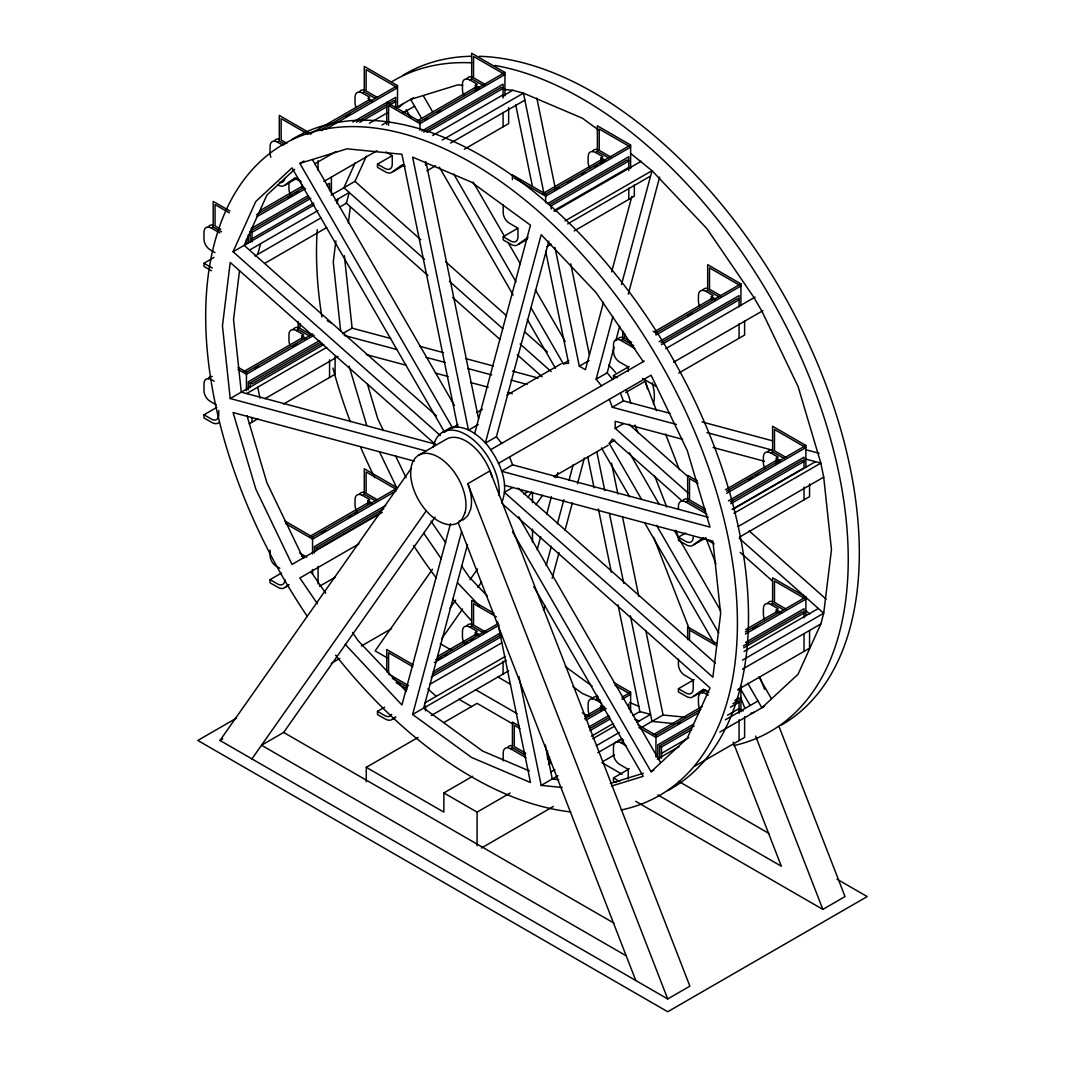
<?xml version="1.0" encoding="UTF-8"?>
<svg xmlns="http://www.w3.org/2000/svg" width="1065" height="1065" viewBox="0 0 1065 1065"><rect width="100%" height="100%" fill="white"/><g stroke="black" fill="none" stroke-linecap="round" stroke-linejoin="round"><path stroke-width="1.5" d="M239.505 270.723L233.541 319.62L241.289 392.146L435.359 444.145M335.861 240.85L333.265 262.03L340.68 331.268M348.335 223.038L350.318 206.743M688.429 493.281L615.211 428.343L615.211 421.274L682.572 439.326M257.73 254.389L260.592 243.685M336.939 203.495L338.164 198.902M450.482 523.754L401.918 704.99L345.153 644.312M474.617 433.668L530.476 225.181L471.555 182.195L412.621 157.127L468.494 430.14L478.185 424.536M497.555 621.64L530.476 782.522L471.555 757.455L412.621 714.482L461.611 531.648M467.535 544.495L423.697 708.079L482.631 751.065L529.478 770.98M643.26 361.647L596.094 292.635L541.18 234.673L485.321 443.16L496.397 436.77L548.834 241.103M537.226 549.593L540.661 536.76M546.678 514.302L551.404 496.663M556.569 477.413L557.86 472.607M603.482 302.34L585.431 369.701L579.307 366.16L555.025 247.533M611.643 271.855L631.838 196.479M546.212 565.502L551.364 546.252M557.381 523.794L563.838 499.738M568.99 480.488L573.289 464.46M601.445 385.783L596.134 379.193L612.894 316.638M621.494 284.555L652.006 170.693L630.587 153.387M543.549 610.418L544.827 605.612M552.136 578.348L559.019 552.682M565.036 530.237L572.331 502.96M577.496 483.723L584.365 458.056M596.134 379.193L607.21 372.79L614.092 347.123M615.81 340.707L619.684 326.276M628.27 294.206L659.648 177.123M747.803 683.344L761.901 707.772L798.098 674.212L820.835 623.93L823.711 613.227L831.459 549.66L823.711 477.133L820.835 463.115L798.098 386.582L761.901 311.233L754.073 297.668L706.92 228.655L652.006 170.693L565.089 220.868M440.338 435.518L233.075 251.739L255.826 201.458L292.01 167.897L444.637 432.27C458.669 419.051 478.744 434.28 488.169 446.182C499.765 461.851 509.975 483.803 501.522 503.026M355.271 162.625L343.902 187.76L424.562 259.301M331.069 195.161L354.978 181.37L366.347 156.222M459.108 521.025L463.408 519.693L467.801 515.62L470.557 509.509A39.112 22.578 60 0 0 467.801 483.683L489.967 470.89L689.88 986.163L667.715 998.957L219.976 740.455L411.29 468.281M251.912 758.892L426.213 510.907M626.193 955.784L261.511 745.234L283.663 732.44L435.039 517.084M432.51 569.229L375.12 650.875L387.607 658.09M449.976 608.261L455.687 600.128M469.958 579.813L477.573 568.976M528.04 497.195L531.848 491.777M441.669 638.8L462.609 609.007M477.839 587.334L481.66 581.916M535.921 504.717L542.591 495.225M554.958 477.626L556.862 474.91M294.646 169.335L266.902 195.068L244.165 245.349L436.53 415.922M399.202 107.285L402.823 103.917M641.623 499.445L609.273 443.413L612.335 439.046L681.84 500.683M512.558 531.808L651.088 771.752L687.271 738.191L710.022 687.91L502.76 504.131M219.417 422.326L217.553 423.404A14.378 8.294 60 0 1 212.68 422.925L203.974 417.986L203.974 414.791L216.834 407.363M528.12 237.242L516.765 245.336A14.378 8.294 60 0 1 511.906 244.857L503.186 239.918L503.186 236.723L517.484 228.469M289.081 584.552L283.649 588.266A14.378 8.294 60 0 1 278.79 587.774L270.071 582.848L270.071 579.64L281.506 573.037M395.315 717.144L391.068 719.98A14.378 8.294 60 0 1 386.209 719.501L377.489 714.562L377.489 711.367L384.638 707.24M703.353 537.705L691.997 545.799A14.378 8.294 60 0 1 687.138 545.307L678.432 540.368L678.432 537.173L685.58 533.046M270.869 157.247A8.493 4.899 60 0 1 270.071 153.32L270.071 146.384A10.45 6.031 60 0 1 277.459 142.124L279.31 141.059L284.848 144.254M356.016 107.498A10.45 6.031 60 0 1 355.031 102.666L355.031 97.341A10.45 6.031 60 0 1 362.42 93.068L364.27 92.003L375.346 98.406M309.982 134.004L368.889 100.004L371.658 101.601M319.753 130.502L397.511 85.599L397.511 107.419M321.377 130.622L324.253 128.971M345.792 116.524L350.105 114.035M325.517 129.304L397.511 87.743L366.107 69.611L366.107 90.938L377.529 97.527M352.888 122.022L395.661 97.341L395.661 108.537M356.469 122.102L393.81 100.536L395.661 101.601L389.923 104.916M359.757 122.329L387.048 106.58M458.017 424.549L452.479 427.744L299.851 163.384L304.004 160.975M369.342 123.26L387.048 112.97M394.995 108.444L413.433 97.794M314.841 163.77L335.981 151.563M381.949 125.018L387.7 121.703M402.583 113.103L414.578 106.181M285.526 184.844L296.962 178.241M214.984 252.551L209.978 249.649A8.493 4.899 60 0 1 203.974 239.252L203.974 232.33A10.45 6.031 60 0 1 211.363 228.056L213.2 226.991L221.52 231.797M463.981 95.584A10.45 6.031 60 0 1 462.45 89.5L462.45 84.175A10.45 6.031 60 0 1 469.838 79.915L471.689 78.837L484.149 86.039M475.376 88.435L475.376 85.24L477.227 84.175L469.838 79.915M259.687 210.817L302.779 185.936M417.413 120.838L476.308 86.837L479.077 88.435L474.764 90.924M256.532 214.771L304.044 187.347M288.309 197.491L292.622 195.001M295.498 193.351L298.373 191.687M386.728 124.698L386.728 102.307L419.969 121.49L504.93 72.447L504.93 95.903M256.532 216.914L305.495 188.638M424.482 119.959L427.358 118.295M437.422 112.491L440.284 110.827M504.93 74.577L419.969 123.633L388.579 105.502L388.579 125.191M323.84 181.449L376.983 150.764M251.154 228.549L308.171 195.627M326.715 184.924L329.564 183.273L329.564 190.742M421.82 131.088L503.079 84.175L503.079 98.033M250.142 242.461L250.142 231.265L309.036 197.251M423.67 132.153L501.242 87.37L503.079 88.435L426.945 132.393M250.142 231.265L251.992 232.33L310.887 198.316M211.456 270.763L203.974 266.45L203.974 263.255L213.985 257.464M405.126 166.233L402.424 164.676L391.068 172.77A14.378 8.294 60 0 1 386.209 172.29L377.489 167.351L377.489 164.143L391.787 155.889M251.992 238.72L313.762 203.056M432.696 135.481L503.079 94.838M233.075 251.739L313.975 205.039M502.76 96.036L512.731 90.285L523.434 93.148L582.369 118.215L598.437 129.943M249.516 250.089L318.062 210.511M335.289 200.566L349.253 192.512L346.378 203.215L339.455 207.209M442.228 140.034L523.434 93.148L544.055 193.897M392.945 171.678L404.38 165.075M254.961 255.999L320.938 217.899M450.588 143.043L524.872 100.163M264.919 263.255L326.689 227.591M426.945 170.786L435.572 165.807M464.3 149.22L508.631 123.633L508.631 107.632M589.677 168.15A10.45 6.031 60 0 1 588.146 162.08L588.146 156.741A10.45 6.031 60 0 1 595.535 152.481L597.385 151.416L608.461 157.806M289.92 344.98A10.45 6.031 60 0 1 288.935 340.148L288.935 334.809A10.45 6.031 60 0 1 296.323 330.549L298.16 329.484L309.249 335.888M601.073 161.015L601.073 157.806L602.923 156.741L595.535 152.481M543.11 193.417L602.005 159.404L604.774 161.015M512.425 179.666L512.425 174.873L545.666 194.07L630.626 145.013L630.626 168.47M301.861 339.083L301.861 335.888L303.711 334.809L296.323 330.549M554.492 190.036L558.806 187.547M567.419 182.568L571.732 180.078M581.783 174.274L584.658 172.623M594.723 166.819L597.585 165.155M600.46 163.491L603.336 161.84M630.626 147.143L545.666 196.2L514.275 178.068M243.885 371.485L302.779 337.485L305.549 339.083M238.134 367.332L246.454 372.138L312.684 333.891M255.28 368.104L258.143 366.453M292.622 346.551L296.935 344.062M314.135 335.195L246.454 374.268L237.881 369.329M547.516 203.668L628.776 156.741L628.776 170.6M551.204 205.798L628.776 161.015L626.939 159.936L549.367 204.733L551.204 205.798L551.204 208.993M319.58 340.574L248.291 381.736L248.291 389.737M250.142 387.593L250.142 382.801L320.538 342.158M322.375 343.223L251.992 383.866L250.142 382.801M554.08 210.537L628.776 167.405M434.986 444.025L230.213 262.443L222.452 326.01L230.213 398.536L323.933 344.434M342.411 333.758L352.116 328.166L390.602 338.47M554.386 211.376L641.303 161.201M246.641 393.571L326.675 347.363M518.642 244.258L527.215 239.305M264.905 398.709L338.164 356.402M567.658 223.903L650.569 176.045M547.051 246.587L551.204 244.178M574.195 230.919L634.327 196.2L634.327 185.004M249.223 423.857L257.743 418.931M283.596 404.008L335.102 374.268L335.102 356.669M442.507 432.31L451.081 427.358M476.814 412.501L482.538 409.2M506.847 395.155L561.188 363.791M530.942 307.732L563.292 363.764L568.83 360.569M418.745 455.154L446.448 439.153A39.112 22.578 60 0 1 492.003 477.12M628.257 371.312L628.257 367.039L619.484 361.98A8.493 4.899 60 0 1 613.48 351.583L613.48 344.647A10.45 6.031 60 0 1 620.868 340.387L622.719 339.322L633.795 345.712M699.425 305.775A10.45 6.031 60 0 1 698.44 300.929L698.44 295.604A10.45 6.031 60 0 1 705.829 291.331L707.679 290.266L718.755 296.669M579.307 366.16L588.998 360.556M356.562 511.08A10.45 6.031 60 0 1 355.031 504.996L355.031 499.671A10.45 6.031 60 0 1 362.42 495.398L364.27 494.333L375.346 500.736M711.367 299.864L711.367 296.669L713.217 295.604L705.829 291.331M654.829 331.441L712.285 298.267L715.068 299.864M653.191 331.322L655.96 332.919L740.92 283.876L740.92 305.695M687.764 315.626L692.077 313.137M367.957 503.931L367.957 500.736L369.808 499.671L362.42 495.398M740.92 286.006L655.96 335.049L655.96 332.919M309.982 536.334L368.889 502.334L371.658 503.931M284.848 520.998L312.551 536.986L397.511 487.943L364.27 468.746L364.27 494.333M321.377 532.966L325.69 530.476M348.668 517.204L351.543 515.54M354.419 513.889L357.294 512.225M396.073 490.898L312.551 539.116L285.433 523.461M659.235 341.692L739.07 295.604L739.07 306.8M661.085 342.757L737.22 298.799L739.07 299.864L661.498 344.647M385.69 505.436L314.401 546.585L314.401 552.988M613.48 378.767L613.48 375.572L629.215 366.493M316.252 550.858L316.252 547.65L383.759 508.671M381.297 512.225L318.089 548.715L316.252 547.65M382.282 512.318L292.01 564.437L255.826 489.101L233.075 412.554L414.312 461.118M490.619 449.763L644.258 361.062M665.731 348.668L755.072 297.082M358.878 543.922L299.851 578.015L317.41 603.722M498.46 463.342L651.088 375.213L687.271 450.562L710.022 527.095L501.522 471.236L512.611 464.833L708.278 517.27M673.573 362.233L762.913 310.661M285.526 587.174L288.389 585.524M625.714 392.519L645.097 381.31L656.506 410.717M609.273 399.362L612.335 407.256L623.424 400.853L669.938 413.327M678.738 373.083L744.608 335.049L744.608 320.658M319.527 586.283L335.329 577.15M512.704 487.53L504.397 492.323L712.884 677.207L720.646 613.64L712.884 541.113L504.397 485.254M615.211 428.343L623.518 423.551M609.273 443.413L614.811 440.204M523.834 493.934L528.12 491.458M553.867 476.588L608.195 445.223M236.55 718.076L197.81 740.455L667.715 1011.75L867.19 896.584L837.01 879.171M331.268 663.402L339.881 658.423M361.408 646.002L391.534 628.603M219.976 740.455L222.745 738.844M678.432 509.017L678.432 506.248A10.45 6.031 60 0 1 685.82 501.988L687.657 500.923L705.669 511.32M764.91 468.6A10.45 6.031 60 0 1 763.392 462.529L763.392 457.204A10.45 6.031 60 0 1 770.78 452.931L772.618 451.866L783.707 458.27M463.981 642.794A10.45 6.031 60 0 1 462.45 636.724L462.45 631.385A10.45 6.031 60 0 1 469.838 627.125L471.689 626.06L484.149 633.262M776.318 461.464L776.318 458.27L778.169 457.204L770.78 452.931M475.376 635.659L475.376 632.464L477.227 631.385L469.838 627.125M725.531 489.727L777.237 459.867L780.006 461.464M437.515 656.453L476.308 634.061L479.077 635.659M726.663 491.191L805.872 445.476L805.872 467.295M435.811 659.568L497.728 623.824M748.402 479.716L752.715 477.227M755.591 475.562L758.466 473.912M775.706 463.954L778.568 462.29M437.422 659.714L441.722 657.225M444.598 655.561L447.473 653.897M464.713 643.952L467.588 642.288M470.45 640.637L473.326 638.973M726.663 493.335L805.872 447.606M434.374 662.537L499.179 625.115M728.46 500.83L804.022 457.204L804.022 468.4M433.229 671.722L500.231 633.036M730.35 501.868L802.171 460.399L804.022 461.464L730.763 503.758M432.284 674.398L501.242 634.594M431.258 677.127L501.655 636.484M732.201 509.336L804.022 467.868M429.821 684.356L501.655 642.887M732.574 509.549L815.484 461.691M733.931 513.303L820.835 463.115L806.405 459.255M693.874 544.708L705.323 538.105M392.945 718.902L395.807 717.251M425.135 702.727L505.169 656.519M412.621 714.482L506.341 660.367M738.218 526.496L823.711 477.133M739.376 537.173L809.56 496.649L809.56 483.856M431.258 715.507L508.631 670.844M366.28 781.737L366.28 767.332L418.092 737.419M443.985 722.469L477.093 703.353L513.01 724.093M503.239 760.876A8.493 4.899 60 0 1 503.186 759.944L503.186 753.008A10.45 6.031 60 0 1 510.574 748.748L512.425 747.683L524.885 754.872M589.677 715.374A10.45 6.031 60 0 1 588.146 709.29L588.146 703.965A10.45 6.031 60 0 1 595.535 699.692L597.385 698.627L600.154 700.224M366.28 767.332L443.852 812.116L443.852 792.932L472.634 776.305M764.377 618.911A10.45 6.031 60 0 1 763.392 614.066L763.392 608.741A10.45 6.031 60 0 1 770.78 604.481L772.618 603.402L783.707 609.806M584.765 716.585L602.005 706.627L604.774 708.225L600.46 710.714M584.552 718.835L604.707 707.2M621.987 697.216L630.626 692.237L630.626 712.405M776.318 613.001L776.318 609.806L778.169 608.741L770.78 604.481M585.99 720.14L606.145 708.491M621.987 699.359L630.626 694.367M745.633 629.655L777.237 611.403L780.006 613.001M745.394 631.931L805.872 597.012L805.872 615.543M752.715 628.763L757.029 626.273M745.394 634.061L805.872 599.142M588.865 727.009L608.821 715.48M589.584 728.726L609.699 717.118M589.997 730.617L610.112 719.008M745.567 642.488L804.022 608.741L804.022 617.807M743.277 645.949L802.171 611.936L804.022 613.001L743.689 647.84M591.434 736.195L612.974 723.747M708.758 692.357L703.353 689.241L691.997 697.335A14.378 8.294 60 0 1 687.138 696.856L678.432 691.917L678.432 688.709L694.154 679.63M548.435 764.324L551.204 762.726M592.872 738.671L614.412 726.237M632.943 715.534L639.865 711.54L650.569 714.402L636.617 722.469M744.062 651.381L818.359 608.488M443.852 792.932L477.093 812.116L510.188 793.012M742.491 660.114L823.711 613.227L739.31 538.397M550.831 771.992L554.985 769.582M596.387 745.686L619.377 732.414M693.874 696.244L705.323 689.641M518.908 676.515L541.18 785.398L557.967 775.706M597.864 752.675L622.08 738.684M640.597 727.994L663.082 715.014L685.7 717.251M742.478 669.179L820.835 623.93M628.19 778.981A10.45 6.031 60 0 0 628.257 777.903L628.257 769.383L619.484 764.311A8.493 4.899 60 0 1 613.48 753.914L613.48 746.991A10.45 6.031 60 0 1 620.868 742.718L622.719 741.653M699.971 709.343A10.45 6.031 60 0 1 698.44 703.259L698.44 697.934A10.45 6.031 60 0 1 705.829 693.674L707.679 692.596M602.923 761.542L614.412 754.912M653.391 734.61L702.234 706.401M637.948 724.852L655.96 735.249L700.597 709.476M677.713 723.761L680.588 722.11M737.939 689.548L809.56 648.199L809.56 630.6M699.159 712.445L655.96 737.393L638.84 727.502M738.045 690L740.92 688.336M693.448 724.28L657.811 744.848L657.811 757.654M734.797 700.397L739.07 697.934L739.07 713.39M481.407 848.02L553.374 806.471M659.648 758.719L659.648 745.913L694.127 726.011M732.92 703.619L737.22 701.129L739.07 702.194L730.457 707.173M659.648 745.913L661.498 746.991L691.664 729.565M615.969 782.549L613.48 781.111L613.48 777.903L629.215 768.823M661.498 753.381L688.789 737.619M727.581 715.227L739.07 708.598M739.07 710.728L740.92 709.663M657.345 759.092L679.39 746.365M725.358 719.82L757.987 700.983M651.088 771.752L653.857 770.155M719.873 732.041L764.683 706.175M694.54 766.294L744.608 737.393L744.608 716.599M635.659 801.293L822.859 909.39L845.024 896.584L778.981 726.383M299.851 163.384L347.004 148.82L401.918 154.265L457.79 427.265M563.292 363.764L568.604 363.285L545.653 251.167M750.932 713.27L754.073 712.299M610.325 783.467L643.34 773.27M611.816 785.983L643.26 776.279L533.765 586.629M462.663 85.32L457.817 84.841L410.664 99.404L421.447 118.082M504.664 89.487L512.731 90.285M674.611 723.654L652.006 721.418L630.387 615.783M558.726 779.633L552.269 778.994L545.28 744.874M541.18 785.398L562.187 787.474M419.477 346.205L443.533 352.661M465.977 358.679L493.241 365.974M512.491 371.139L538.158 378.008M702.008 421.913L772.578 440.817M806.258 449.843L819.091 453.291M344.235 335.422L397.165 349.6M426.027 357.334L445.277 362.486M467.735 368.503L491.79 374.96M511.04 380.112L527.069 384.412M612.335 407.256L676.488 424.442M706.96 432.616L771.113 449.803M366.347 354.592L406.444 365.335M435.319 373.07L448.139 376.504M470.597 382.521L488.236 387.247M507.486 392.413L512.292 393.704M713.044 447.486L764.364 461.238M230.213 398.536L425.88 450.961M634.9 719.581L639.479 720.805M629.708 702.514L638.774 706.361M592.939 697.974L582.369 693.488L572.997 686.645M277.552 184.831L278.79 185.443A14.378 8.294 60 0 0 283.649 185.922L295.005 177.842L300.397 180.957M504.93 72.447L471.689 53.25L471.689 78.837M630.626 145.013L597.385 125.816L597.385 151.416M503.505 73.751L473.539 56.445L473.539 77.772L484.948 84.361M629.202 146.318L599.236 129.025L599.236 150.351L610.644 156.941M475.376 85.24L479.543 87.636M601.073 157.806L605.24 160.203M397.511 85.599L364.27 66.416L364.27 92.003M740.92 283.876L707.679 264.679L707.679 290.266M739.496 285.18L709.516 267.874L709.516 289.201L720.938 295.79M362.42 93.068L369.808 97.341L367.957 98.406L372.111 100.802M711.367 296.669L715.52 299.065M386.009 152.002L392.266 155.623L392.266 164.143A10.45 6.031 60 0 1 384.878 168.416L377.489 164.143M503.186 236.723L510.574 240.983A10.45 6.031 60 0 0 517.963 236.723L517.963 228.19L509.19 223.118A8.493 4.899 60 0 1 503.186 212.72L503.186 205.798A10.45 6.031 60 0 1 503.252 204.72M311.166 133.857L279.31 115.459L279.31 141.059M308.264 134.31L281.16 118.654L281.16 139.981L286.858 143.282M631.691 342.371L624.556 338.257L624.556 333.332M805.872 445.476L772.618 426.28L772.618 451.866M277.459 142.124L283.077 145.359M620.868 340.387L634.9 348.495M804.434 446.781L774.468 429.475L774.468 450.801L785.89 457.391M327.714 186.468L329.564 187.533M642.461 378.448L655.96 386.236M301.249 181.849L296.323 179.013A10.45 6.031 60 0 0 295.351 178.521M776.318 458.27L780.472 460.666M613.48 375.572L617.181 377.702M229.827 211.003L213.2 201.405L213.2 226.991M697.362 480.927L687.657 475.323L687.657 500.923M229.321 212.84L215.05 204.6L215.05 225.926L220.761 229.228M698.068 483.47L689.508 478.531L689.508 499.858L705.203 508.91M211.363 228.056L219.776 232.929M685.82 501.988L706.867 514.142M704.711 538.477L714.162 543.935M327.248 320.685L331.415 323.081M805.872 597.012L772.618 577.816L772.618 603.402M804.434 598.317L774.468 581.011L774.468 602.337L785.89 608.94M203.974 263.255L211.363 267.515A10.45 6.031 60 0 0 212.321 267.994M678.432 537.173L685.82 541.446A10.45 6.031 60 0 0 693.209 537.173M311.433 335.009L300.011 328.419L300.011 323.494M301.861 335.888L306.014 338.284M776.318 609.806L781.856 613.001M716.758 643.659L687.657 626.872L687.657 639.666M716.625 645.723L689.508 630.067L689.508 639.905M214.172 381.217L211.363 379.606A10.45 6.031 60 0 0 203.974 383.866L203.974 390.802A8.493 4.899 60 0 0 209.978 401.199L216.235 404.806M396.087 489.248L366.107 471.941L366.107 493.268L377.529 499.858M740.401 709.37L743.21 710.981M705.829 693.674L708.292 695.086M367.957 500.736L372.111 503.133M203.974 414.791L211.363 419.051A10.45 6.031 60 0 0 218.751 414.791L218.751 410.518M678.432 688.709L685.82 692.982A10.45 6.031 60 0 0 693.209 688.709L693.209 680.189L684.436 675.117A8.493 4.899 60 0 1 678.432 664.72L678.432 659.182M493.854 613.267L471.689 600.474L471.689 626.06M614.012 682.638L630.626 692.237M496.37 616.848L473.539 603.669L473.539 624.995L486.386 632.41M614.931 685.301L629.202 693.541M595.535 699.692L601.698 703.246M475.376 632.464L479.543 634.86M603.842 706.627L601.073 705.03L601.073 708.225M299.704 553.028L306.84 557.155M301.475 556.183L304.244 557.78M620.868 742.718L626.486 745.966M440.244 643.699L451.733 650.329M497.674 676.847L510.601 684.316M678.578 781.297L769.036 833.522M279.829 568.217L276.075 566.048A8.493 4.899 60 0 1 270.071 555.65L270.071 550.112M475.509 689.654L517.151 713.683M601.858 762.593L621.96 774.202M657.851 794.929L781.337 866.218L733.186 742.119M270.071 579.64L277.459 583.913A10.45 6.031 60 0 0 284.848 579.64M613.48 777.903L619.644 781.457M413.047 664.72L386.728 649.517L386.728 671.909M519.347 726.09L512.425 722.083L512.425 747.683M412.834 666.73L388.579 652.712L388.579 674.038L408.561 685.58M519.986 728.58L514.275 725.292L514.275 746.618L525.684 753.208M458.815 699.199L471.755 706.667M392.266 678.312L407.509 687.111M396.113 682.665L407.336 689.148M510.574 748.748L526.017 757.668M377.489 711.367L384.878 715.627A10.45 6.031 60 0 0 391.707 714.309M283.663 732.44L613.893 923.089M565.329 666.57L592.113 686.113M354.978 181.37L420.755 239.692M445.569 261.697L506.381 315.626M525.005 332.134L547.343 351.943M628.776 424.15L688.349 476.974M749.161 530.903L826.094 599.129M449.39 281.306L502.747 328.632M520.133 344.035L551.151 371.552M345.992 202.869L427.904 275.502M452.718 297.508L499.884 339.336M517.257 354.738L542.085 376.744M740.175 552.402L772.431 581.011M805.939 610.724L809.666 614.026M517.963 488.129L715.281 663.109M427.89 688.948L436.224 696.337M607.21 372.79L612.521 379.393M496.397 436.77L501.708 443.373M487.211 595.961L468.906 576.644L461.504 565.821M457.817 583.034L479.556 605.985M406.138 691.345L358.08 640.624L352.542 632.504M430.992 521.171L445.782 542.817M423.604 532.979L441.176 558.686M310.927 571.612L325.717 593.258M423.404 95.877L432.523 111.679M473.18 182.075L504.69 236.683M508.018 242.421L520.452 263.974M535.389 289.84L565.249 341.559M629.482 452.811L659.341 504.544M674.278 530.397L720.725 610.857M758.892 676.954L771.326 698.507M453.797 174.114L516.006 281.866M656.559 525.311L718.769 633.063M406.151 109.668L411.117 118.295M439.326 167.138L513.157 295.018M527.255 319.433L555.464 368.29M601.445 447.939L629.641 496.783M644.578 522.649L714.256 643.327M740.801 689.308L749.92 705.11M312.498 159.697L454.436 405.539M518.668 516.791L660.606 762.647M620.363 392.958L623.424 400.853M509.536 456.938L512.611 464.833M383.4 430.54L377.729 418.718L367.305 383.64M395.461 455.647L406.098 477.812M379.42 451.706L397.152 488.635M303.099 558.047L266.902 482.698L247 415.723M665.519 433.921L679.324 469.519M705.736 537.599L715.946 563.904M759.771 676.861L764.577 689.241M634.953 425.055L637.948 432.803M654.762 476.122L666.77 507.073M675.769 530.277L678.778 538.011M740.614 697.389L744.821 708.225M755.618 736.075L822.859 909.39M653.737 537.372L689.255 628.882M467.801 483.683L667.715 998.957M458.283 523.008L635.792 980.519M349.107 366.12L366.64 425.121M536.84 98.126L555.131 187.507M570.76 263.88L589.384 354.885M611.536 463.129L617.86 494.014M622.519 516.765L638.814 596.387M645.789 630.52L663.082 715.014M596.799 451.653L604.787 490.659M609.433 513.41L623.731 583.287M515.726 104.903L532.354 186.162M587.76 456.912L594.07 487.797M598.397 508.91L611.363 572.291M618.019 604.8L639.972 712.046M426.027 162.106L478.571 418.865M257.73 387.181L259.953 398.084M344.354 255.64L352.116 328.166M804.022 487.051L804.022 499.858M804.022 633.795L804.022 651.394M740.92 686.206L740.92 711.793M739.07 323.853L739.07 338.257M739.07 719.794L739.07 740.588M661.498 746.991L661.498 758.187M655.96 735.249L655.96 757.069M628.776 188.199L628.776 199.395M628.776 703.965L628.776 708.758M622.719 331.322L622.719 339.322M597.385 695.432L597.385 698.627M549.367 756.749L549.367 764.737M547.516 750.878L547.516 758.879M545.666 194.07L545.666 202.763M532.5 492.656L532.5 502.6M532.5 529.119L532.5 542.378M503.079 112.437L503.079 126.828M503.079 661.245L503.079 674.038M477.093 812.116L477.093 845.703M425.521 162.013L425.521 165.208M425.521 706.028L425.521 710.834M419.969 121.49L419.969 130.183M331.415 176.963L331.415 193.364M329.564 359.877L329.564 377.463M318.089 160.775L318.089 170.373M318.089 566.314L318.089 583.913M312.551 536.986L312.551 553.893M312.551 569.509L312.551 574.315M301.861 184.338L301.861 187.547M298.16 321.484L298.16 329.484M251.992 232.33L251.992 241.928M251.992 417.453L251.992 422.259M248.291 234.992L248.291 242.993M246.454 239.132L246.454 244.058M246.454 372.138L246.454 390.669M570.8 811.929A375.985 217.074 60 0 1 335.595 655.148M307.359 616.489A375.985 217.074 60 0 1 280.308 146.158A375.985 217.074 60 0 1 674.811 389.297A375.985 217.074 60 0 1 621.254 809.959M291.877 139.462A375.985 217.074 60 0 1 670.63 354.885A375.985 217.074 60 0 1 667.822 790.616M402.69 75.482A375.985 217.074 60 0 1 471.409 56.259M479.41 56.299A375.985 217.074 60 0 1 810.705 347.922A375.985 217.074 60 0 1 781.444 725.065M588.506 716.306A375.985 217.074 60 0 1 582.369 712.844M471.063 620.389A375.985 217.074 60 0 1 452.585 598.85M436.45 578.228A375.985 217.074 60 0 1 413.553 545.546M374.734 477.706A375.985 217.074 60 0 1 360.782 447.553M350.332 421.74A375.985 217.074 60 0 1 332.946 368.104M321.896 316.957A375.985 217.074 60 0 1 317.264 229.667M391.614 81.872A375.985 217.074 60 0 1 471.582 62.822M494.866 65.444A375.985 217.074 60 0 1 819.344 403.489A375.985 217.074 60 0 1 733.718 745.62M645.097 381.31A39.112 22.578 60 0 1 647.533 389.084M652.246 382.788A39.112 22.578 60 0 1 653.404 403.941M433.269 447.446A47.02 27.144 60 0 1 470.344 437.475A47.02 27.144 60 0 1 499.126 495.491M608.634 365.082A47.02 27.144 60 0 1 615.61 372.604M626.02 389.497A47.02 27.144 60 0 1 630.799 403.489M466.71 626.313A10.45 6.031 60 0 1 472.567 624.516M702.7 692.862A10.45 6.031 60 0 1 706.694 690.559M617.74 741.919A10.45 6.031 60 0 1 623.597 740.108M592.406 698.893A10.45 6.031 60 0 1 598.264 697.082M507.872 747.191A10.45 6.031 60 0 1 512.358 745.806M359.291 92.256A10.45 6.031 60 0 1 365.149 90.458M284.781 178.388A10.45 6.031 60 0 1 279.376 182.381M274.331 141.312A10.45 6.031 60 0 1 279.243 139.169M592.406 151.669A10.45 6.031 60 0 1 598.264 149.859M466.71 79.103A10.45 6.031 60 0 1 472.567 77.292M767.639 603.669A10.45 6.031 60 0 1 772.551 601.525M288.988 182.195A10.45 6.031 60 0 0 288.935 183.273L288.935 188.612A10.45 6.031 60 0 0 290.452 194.682M208.234 227.258A10.45 6.031 60 0 1 213.146 225.114M767.639 452.132A10.45 6.031 60 0 1 772.551 449.989M682.678 501.176A10.45 6.031 60 0 1 683.118 500.43M683.65 499.805A10.45 6.031 60 0 1 688.549 499.365M359.717 493.84A10.45 6.031 60 0 1 365.149 492.789M702.7 290.532A10.45 6.031 60 0 1 707.613 288.389M617.74 339.575A10.45 6.031 60 0 1 623.597 337.765M293.181 329.737A10.45 6.031 60 0 1 299.052 327.927M208.234 378.794A10.45 6.031 60 0 1 212.228 376.491M465.019 512.704L462.263 518.815A39.112 22.578 60 0 1 415.656 494.253A39.112 22.578 60 0 1 433.508 454.795A39.112 22.578 60 0 1 465.019 512.704"/></g></svg>
